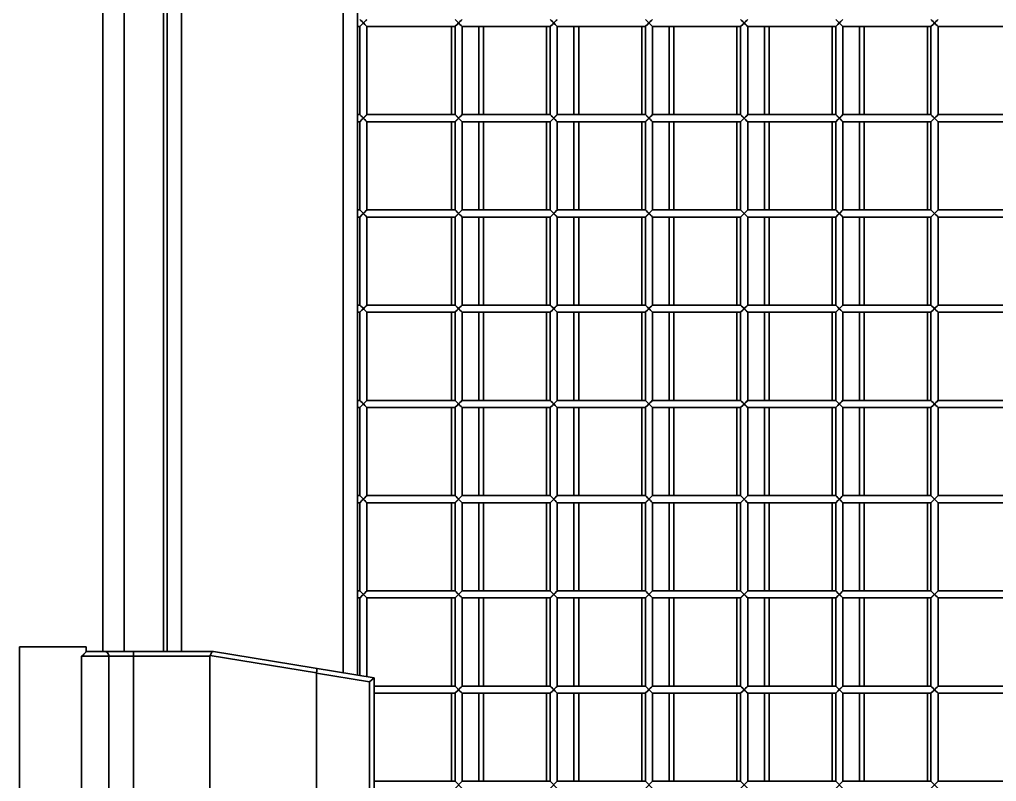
# Model space of a CAD drawing. Header units: millimetres. Extents: x 32496 to 166256, y 3504 to 23939.
# Drawn here: x 68328 to 68738.5, y 13892.6 to 14212.6 of the extents above; entities that cross this region are included whole.
import ezdxf

# ---------------------------------------------------------------- set-up
doc = ezdxf.new("R2010")
doc.units = ezdxf.units.MM
doc.layers.get('0').update_dxf_attribs({"lineweight": 35})

# ---------------------------------------------------------------- blocks, each defined once
blk = doc.blocks.new('8-1250')
at = {"linetype": 'Continuous'}
for p, q in [((-4582.13, -33033.17), (-4582.13, -32390.41)), ((-4683.13, -33024.29), (-4683.13, -32399.29)), ((-4674.13, -33024.29), (-4674.13, -32399.29)), ((-4657.63, -32399.29), (-4657.63, -33024.29)), ((-4656.13, -33024.29), (-4656.13, -32399.29)), ((-4650.13, -32399.29), (-4650.13, -33024.29)), ((-4576.13, -32408.79), (-4576.13, -33034.31)), ((-4575.13, -32761.79), (-4572.13, -32758.79)), ((-4572.13, -32761.79), (-4575.13, -32758.79)), ((-4574.22, -32760.88), (-4573.63, -32760.29)), ((-4535.13, -32761.79), (-4532.13, -32758.79)), ((-4532.13, -32761.79), (-4535.13, -32758.79)), ((-4534.22, -32760.88), (-4533.63, -32760.29)), ((-4495.13, -32761.79), (-4492.13, -32758.79)), ((-4492.13, -32761.79), (-4495.13, -32758.79)), ((-4494.22, -32760.88), (-4493.63, -32760.29)), ((-4455.13, -32761.79), (-4452.13, -32758.79)), ((-4452.13, -32761.79), (-4455.13, -32758.79)), ((-4454.22, -32760.88), (-4453.63, -32760.29)), ((-4415.13, -32761.79), (-4412.13, -32758.79)), ((-4412.13, -32761.79), (-4415.13, -32758.79)), ((-4414.22, -32760.88), (-4413.63, -32760.29)), ((-4375.13, -32761.79), (-4372.13, -32758.79)), ((-4372.13, -32761.79), (-4375.13, -32758.79)), ((-4374.22, -32760.88), (-4373.63, -32760.29)), ((-4335.13, -32761.79), (-4332.13, -32758.79)), ((-4332.13, -32761.79), (-4335.13, -32758.79)), ((-4334.22, -32760.88), (-4333.63, -32760.29)), ((-4576.13, -32761.79), (-4575.13, -32761.79)), ((-4575.13, -32761.79), (-4575.13, -32798.79)), ((-4575.01, -32761.67), (-4574.22, -32760.88)), ((-4572.13, -32761.79), (-4572.13, -32798.79)), ((-4572.13, -32761.79), (-4535.13, -32761.79)), ((-4536.63, -32761.79), (-4536.63, -32798.79)), ((-4535.13, -32761.79), (-4535.13, -32798.79)), ((-4535.01, -32761.67), (-4534.22, -32760.88)), ((-4532.13, -32761.79), (-4532.13, -32798.79)), ((-4532.13, -32761.79), (-4495.13, -32761.79)), ((-4525.13, -32798.79), (-4525.13, -32761.79)), ((-4523.13, -32798.79), (-4523.13, -32761.79)), ((-4496.63, -32761.79), (-4496.63, -32798.79)), ((-4495.13, -32761.79), (-4495.13, -32798.79)), ((-4495.01, -32761.67), (-4494.22, -32760.88)), ((-4492.13, -32761.79), (-4492.13, -32798.79)), ((-4492.13, -32761.79), (-4455.13, -32761.79)), ((-4485.13, -32798.79), (-4485.13, -32761.79)), ((-4483.13, -32798.79), (-4483.13, -32761.79)), ((-4456.63, -32761.79), (-4456.63, -32798.79)), ((-4455.13, -32761.79), (-4455.13, -32798.79)), ((-4455.01, -32761.67), (-4454.22, -32760.88)), ((-4452.13, -32761.79), (-4452.13, -32798.79)), ((-4452.13, -32761.79), (-4415.13, -32761.79)), ((-4445.13, -32798.79), (-4445.13, -32761.79)), ((-4443.13, -32798.79), (-4443.13, -32761.79)), ((-4416.63, -32761.79), (-4416.63, -32798.79)), ((-4415.13, -32761.79), (-4415.13, -32798.79)), ((-4415.01, -32761.67), (-4414.22, -32760.88)), ((-4412.13, -32761.79), (-4412.13, -32798.79)), ((-4412.13, -32761.79), (-4375.13, -32761.79)), ((-4405.13, -32798.79), (-4405.13, -32761.79)), ((-4403.13, -32798.79), (-4403.13, -32761.79)), ((-4376.63, -32761.79), (-4376.63, -32798.79)), ((-4375.13, -32761.79), (-4375.13, -32798.79)), ((-4375.01, -32761.67), (-4374.22, -32760.88)), ((-4372.13, -32761.79), (-4372.13, -32798.79)), ((-4372.13, -32761.79), (-4335.13, -32761.79)), ((-4365.13, -32798.79), (-4365.13, -32761.79)), ((-4363.13, -32798.79), (-4363.13, -32761.79)), ((-4336.63, -32761.79), (-4336.63, -32798.79)), ((-4335.13, -32761.79), (-4335.13, -32798.79)), ((-4335.01, -32761.67), (-4334.22, -32760.88)), ((-4332.13, -32761.79), (-4332.13, -32798.79)), ((-4332.13, -32761.79), (-4295.13, -32761.79)), ((-4576.13, -32798.79), (-4575.13, -32798.79)), ((-4575.13, -32801.79), (-4572.13, -32798.79)), ((-4572.13, -32801.79), (-4575.13, -32798.79)), ((-4575.01, -32801.67), (-4574.22, -32800.88)), ((-4574.22, -32800.88), (-4573.63, -32800.29)), ((-4572.13, -32798.79), (-4535.13, -32798.79)), ((-4535.13, -32801.79), (-4532.13, -32798.79)), ((-4532.13, -32801.79), (-4535.13, -32798.79)), ((-4535.01, -32801.67), (-4534.22, -32800.88)), ((-4534.22, -32800.88), (-4533.63, -32800.29)), ((-4532.13, -32798.79), (-4495.13, -32798.79)), ((-4495.13, -32801.79), (-4492.13, -32798.79)), ((-4492.13, -32801.79), (-4495.13, -32798.79)), ((-4495.01, -32801.67), (-4494.22, -32800.88)), ((-4494.22, -32800.88), (-4493.63, -32800.29)), ((-4492.13, -32798.79), (-4455.13, -32798.79)), ((-4455.13, -32801.79), (-4452.13, -32798.79)), ((-4452.13, -32801.79), (-4455.13, -32798.79)), ((-4455.01, -32801.67), (-4454.22, -32800.88)), ((-4454.22, -32800.88), (-4453.63, -32800.29)), ((-4452.13, -32798.79), (-4415.13, -32798.79)), ((-4415.13, -32801.79), (-4412.13, -32798.79)), ((-4412.13, -32801.79), (-4415.13, -32798.79)), ((-4415.01, -32801.67), (-4414.22, -32800.88)), ((-4414.22, -32800.88), (-4413.63, -32800.29)), ((-4412.13, -32798.79), (-4375.13, -32798.79)), ((-4375.13, -32801.79), (-4372.13, -32798.79)), ((-4372.13, -32801.79), (-4375.13, -32798.79)), ((-4375.01, -32801.67), (-4374.22, -32800.88)), ((-4374.22, -32800.88), (-4373.63, -32800.29)), ((-4372.13, -32798.79), (-4335.13, -32798.79)), ((-4335.13, -32801.79), (-4332.13, -32798.79)), ((-4332.13, -32801.79), (-4335.13, -32798.79)), ((-4335.01, -32801.67), (-4334.22, -32800.88)), ((-4334.22, -32800.88), (-4333.63, -32800.29)), ((-4332.13, -32798.79), (-4295.13, -32798.79)), ((-4576.13, -32801.79), (-4575.13, -32801.79)), ((-4575.13, -32801.79), (-4575.13, -32838.79)), ((-4572.13, -32801.79), (-4572.13, -32838.79)), ((-4572.13, -32801.79), (-4535.13, -32801.79)), ((-4536.63, -32801.79), (-4536.63, -32838.79)), ((-4535.13, -32801.79), (-4535.13, -32838.79)), ((-4532.13, -32801.79), (-4532.13, -32838.79)), ((-4532.13, -32801.79), (-4495.13, -32801.79)), ((-4525.13, -32838.79), (-4525.13, -32801.79)), ((-4523.13, -32838.79), (-4523.13, -32801.79)), ((-4496.63, -32801.79), (-4496.63, -32838.79)), ((-4495.13, -32801.79), (-4495.13, -32838.79)), ((-4492.13, -32801.79), (-4492.13, -32838.79)), ((-4492.13, -32801.79), (-4455.13, -32801.79)), ((-4485.13, -32838.79), (-4485.13, -32801.79)), ((-4483.13, -32838.79), (-4483.13, -32801.79)), ((-4456.63, -32801.79), (-4456.63, -32838.79)), ((-4455.13, -32801.79), (-4455.13, -32838.79)), ((-4452.13, -32801.79), (-4452.13, -32838.79)), ((-4452.13, -32801.79), (-4415.13, -32801.79)), ((-4445.13, -32838.79), (-4445.13, -32801.79)), ((-4443.13, -32838.79), (-4443.13, -32801.79)), ((-4416.63, -32801.79), (-4416.63, -32838.79)), ((-4415.13, -32801.79), (-4415.13, -32838.79)), ((-4412.13, -32801.79), (-4412.13, -32838.79)), ((-4412.13, -32801.79), (-4375.13, -32801.79)), ((-4405.13, -32838.79), (-4405.13, -32801.79)), ((-4403.13, -32838.79), (-4403.13, -32801.79)), ((-4376.63, -32801.79), (-4376.63, -32838.79)), ((-4375.13, -32801.79), (-4375.13, -32838.79)), ((-4372.13, -32801.79), (-4372.13, -32838.79)), ((-4372.13, -32801.79), (-4335.13, -32801.79)), ((-4365.13, -32838.79), (-4365.13, -32801.79)), ((-4363.13, -32838.79), (-4363.13, -32801.79)), ((-4336.63, -32801.79), (-4336.63, -32838.79)), ((-4335.13, -32801.79), (-4335.13, -32838.79)), ((-4332.13, -32801.79), (-4332.13, -32838.79)), ((-4332.13, -32801.79), (-4295.13, -32801.79)), ((-4576.13, -32838.79), (-4575.13, -32838.79)), ((-4576.13, -32841.79), (-4575.13, -32841.79)), ((-4575.13, -32841.79), (-4572.13, -32838.79)), ((-4572.13, -32841.79), (-4575.13, -32838.79)), ((-4575.13, -32841.79), (-4575.13, -32878.79)), ((-4575.01, -32841.67), (-4574.22, -32840.88)), ((-4574.22, -32840.88), (-4573.63, -32840.29)), ((-4572.13, -32838.79), (-4535.13, -32838.79)), ((-4572.13, -32841.79), (-4572.13, -32878.79)), ((-4572.13, -32841.79), (-4535.13, -32841.79)), ((-4536.63, -32841.79), (-4536.63, -32878.79)), ((-4535.13, -32841.79), (-4532.13, -32838.79)), ((-4532.13, -32841.79), (-4535.13, -32838.79)), ((-4535.13, -32841.79), (-4535.13, -32878.79)), ((-4535.01, -32841.67), (-4534.22, -32840.88)), ((-4534.22, -32840.88), (-4533.63, -32840.29)), ((-4532.13, -32838.79), (-4495.13, -32838.79)), ((-4532.13, -32841.79), (-4532.13, -32878.79)), ((-4532.13, -32841.79), (-4495.13, -32841.79)), ((-4525.13, -32878.79), (-4525.13, -32841.79)), ((-4523.13, -32878.79), (-4523.13, -32841.79)), ((-4496.63, -32841.79), (-4496.63, -32878.79)), ((-4495.13, -32841.79), (-4492.13, -32838.79)), ((-4492.13, -32841.79), (-4495.13, -32838.79)), ((-4495.13, -32841.79), (-4495.13, -32878.79)), ((-4495.01, -32841.67), (-4494.22, -32840.88)), ((-4494.22, -32840.88), (-4493.63, -32840.29)), ((-4492.13, -32838.79), (-4455.13, -32838.79)), ((-4492.13, -32841.79), (-4492.13, -32878.79)), ((-4492.13, -32841.79), (-4455.13, -32841.79)), ((-4485.13, -32878.79), (-4485.13, -32841.79)), ((-4483.13, -32878.79), (-4483.13, -32841.79)), ((-4456.63, -32841.79), (-4456.63, -32878.79)), ((-4455.13, -32841.79), (-4452.13, -32838.79)), ((-4452.13, -32841.79), (-4455.13, -32838.79)), ((-4455.13, -32841.79), (-4455.13, -32878.79)), ((-4455.01, -32841.67), (-4454.22, -32840.88)), ((-4454.22, -32840.88), (-4453.63, -32840.29)), ((-4452.13, -32838.79), (-4415.13, -32838.79)), ((-4452.13, -32841.79), (-4452.13, -32878.79)), ((-4452.13, -32841.79), (-4415.13, -32841.79)), ((-4445.13, -32878.79), (-4445.13, -32841.79)), ((-4443.13, -32878.79), (-4443.13, -32841.79)), ((-4416.63, -32841.79), (-4416.63, -32878.79)), ((-4415.13, -32841.79), (-4412.13, -32838.79)), ((-4412.13, -32841.79), (-4415.13, -32838.79)), ((-4415.13, -32841.79), (-4415.13, -32878.79)), ((-4415.01, -32841.67), (-4414.22, -32840.88)), ((-4414.22, -32840.88), (-4413.63, -32840.29)), ((-4412.13, -32838.79), (-4375.13, -32838.79)), ((-4412.13, -32841.79), (-4412.13, -32878.79)), ((-4412.13, -32841.79), (-4375.13, -32841.79)), ((-4405.13, -32878.79), (-4405.13, -32841.79)), ((-4403.13, -32878.79), (-4403.13, -32841.79)), ((-4376.63, -32841.79), (-4376.63, -32878.79)), ((-4375.13, -32841.79), (-4372.13, -32838.79)), ((-4372.13, -32841.79), (-4375.13, -32838.79)), ((-4375.13, -32841.79), (-4375.13, -32878.79)), ((-4375.01, -32841.67), (-4374.22, -32840.88)), ((-4374.22, -32840.88), (-4373.63, -32840.29)), ((-4372.13, -32838.79), (-4335.13, -32838.79)), ((-4372.13, -32841.79), (-4372.13, -32878.79)), ((-4372.13, -32841.79), (-4335.13, -32841.79)), ((-4365.13, -32878.79), (-4365.13, -32841.79)), ((-4363.13, -32878.79), (-4363.13, -32841.79)), ((-4336.63, -32841.79), (-4336.63, -32878.79)), ((-4335.13, -32841.79), (-4332.13, -32838.79)), ((-4332.13, -32841.79), (-4335.13, -32838.79)), ((-4335.13, -32841.79), (-4335.13, -32878.79)), ((-4335.01, -32841.67), (-4334.22, -32840.88)), ((-4334.22, -32840.88), (-4333.63, -32840.29)), ((-4332.13, -32838.79), (-4295.13, -32838.79)), ((-4332.13, -32841.79), (-4332.13, -32878.79)), ((-4332.13, -32841.79), (-4295.13, -32841.79)), ((-4576.13, -32878.79), (-4575.13, -32878.79)), ((-4575.13, -32881.79), (-4572.13, -32878.79)), ((-4572.13, -32881.79), (-4575.13, -32878.79)), ((-4572.13, -32878.79), (-4535.13, -32878.79)), ((-4535.13, -32881.79), (-4532.13, -32878.79)), ((-4532.13, -32881.79), (-4535.13, -32878.79)), ((-4532.13, -32878.79), (-4495.13, -32878.79)), ((-4495.13, -32881.79), (-4492.13, -32878.79)), ((-4492.13, -32881.79), (-4495.13, -32878.79)), ((-4492.13, -32878.79), (-4455.13, -32878.79)), ((-4455.13, -32881.79), (-4452.13, -32878.79)), ((-4452.13, -32881.79), (-4455.13, -32878.79)), ((-4452.13, -32878.79), (-4415.13, -32878.79)), ((-4415.13, -32881.79), (-4412.13, -32878.79)), ((-4412.13, -32881.79), (-4415.13, -32878.79)), ((-4412.13, -32878.79), (-4375.13, -32878.79)), ((-4375.13, -32881.79), (-4372.13, -32878.79)), ((-4372.13, -32881.79), (-4375.13, -32878.79)), ((-4372.13, -32878.79), (-4335.13, -32878.79)), ((-4335.13, -32881.79), (-4332.13, -32878.79)), ((-4332.13, -32881.79), (-4335.13, -32878.79)), ((-4332.13, -32878.79), (-4295.13, -32878.79)), ((-4576.13, -32881.79), (-4575.13, -32881.79)), ((-4575.13, -32881.79), (-4575.13, -32918.79)), ((-4575.01, -32881.67), (-4574.22, -32880.88)), ((-4574.22, -32880.88), (-4573.63, -32880.29)), ((-4572.13, -32881.79), (-4572.13, -32918.79)), ((-4572.13, -32881.79), (-4535.13, -32881.79)), ((-4536.63, -32881.79), (-4536.63, -32918.79)), ((-4535.13, -32881.79), (-4535.13, -32918.79)), ((-4535.01, -32881.67), (-4534.22, -32880.88)), ((-4534.22, -32880.88), (-4533.63, -32880.29)), ((-4532.13, -32881.79), (-4532.13, -32918.79)), ((-4532.13, -32881.79), (-4495.13, -32881.79)), ((-4525.13, -32918.79), (-4525.13, -32881.79)), ((-4523.13, -32918.79), (-4523.13, -32881.79)), ((-4496.63, -32881.79), (-4496.63, -32918.79)), ((-4495.13, -32881.79), (-4495.13, -32918.79)), ((-4495.01, -32881.67), (-4494.22, -32880.88)), ((-4494.22, -32880.88), (-4493.63, -32880.29)), ((-4492.13, -32881.79), (-4492.13, -32918.79)), ((-4492.13, -32881.79), (-4455.13, -32881.79)), ((-4485.13, -32918.79), (-4485.13, -32881.79)), ((-4483.13, -32918.79), (-4483.13, -32881.79)), ((-4456.63, -32881.79), (-4456.63, -32918.79)), ((-4455.13, -32881.79), (-4455.13, -32918.79)), ((-4455.01, -32881.67), (-4454.22, -32880.88)), ((-4454.22, -32880.88), (-4453.63, -32880.29)), ((-4452.13, -32881.79), (-4452.13, -32918.79)), ((-4452.13, -32881.79), (-4415.13, -32881.79)), ((-4445.13, -32918.79), (-4445.13, -32881.79)), ((-4443.13, -32918.79), (-4443.13, -32881.79)), ((-4416.63, -32881.79), (-4416.63, -32918.79)), ((-4415.13, -32881.79), (-4415.13, -32918.79)), ((-4415.01, -32881.67), (-4414.22, -32880.88)), ((-4414.22, -32880.88), (-4413.63, -32880.29)), ((-4412.13, -32881.79), (-4412.13, -32918.79)), ((-4412.13, -32881.79), (-4375.13, -32881.79)), ((-4405.13, -32918.79), (-4405.13, -32881.79)), ((-4403.13, -32918.79), (-4403.13, -32881.79)), ((-4376.63, -32881.79), (-4376.63, -32918.79)), ((-4375.13, -32881.79), (-4375.13, -32918.79)), ((-4375.01, -32881.67), (-4374.22, -32880.88)), ((-4374.22, -32880.88), (-4373.63, -32880.29)), ((-4372.13, -32881.79), (-4372.13, -32918.79)), ((-4372.13, -32881.79), (-4335.13, -32881.79)), ((-4365.13, -32918.79), (-4365.13, -32881.79)), ((-4363.13, -32918.79), (-4363.13, -32881.79)), ((-4336.63, -32881.79), (-4336.63, -32918.79)), ((-4335.13, -32881.79), (-4335.13, -32918.79)), ((-4335.01, -32881.67), (-4334.22, -32880.88)), ((-4334.22, -32880.88), (-4333.63, -32880.29)), ((-4332.13, -32881.79), (-4332.13, -32918.79)), ((-4332.13, -32881.79), (-4295.13, -32881.79)), ((-4576.13, -32918.79), (-4575.13, -32918.79)), ((-4575.13, -32921.79), (-4572.13, -32918.79)), ((-4572.13, -32921.79), (-4575.13, -32918.79)), ((-4574.22, -32920.88), (-4573.63, -32920.29)), ((-4572.13, -32918.79), (-4535.13, -32918.79)), ((-4535.13, -32921.79), (-4532.13, -32918.79)), ((-4532.13, -32921.79), (-4535.13, -32918.79)), ((-4534.22, -32920.88), (-4533.63, -32920.29)), ((-4532.13, -32918.79), (-4495.13, -32918.79)), ((-4495.13, -32921.79), (-4492.13, -32918.79)), ((-4492.13, -32921.79), (-4495.13, -32918.79)), ((-4494.22, -32920.88), (-4493.63, -32920.29)), ((-4492.13, -32918.79), (-4455.13, -32918.79)), ((-4455.13, -32921.79), (-4452.13, -32918.79)), ((-4452.13, -32921.79), (-4455.13, -32918.79)), ((-4454.22, -32920.88), (-4453.63, -32920.29)), ((-4452.13, -32918.79), (-4415.13, -32918.79)), ((-4415.13, -32921.79), (-4412.13, -32918.79)), ((-4412.13, -32921.79), (-4415.13, -32918.79)), ((-4414.22, -32920.88), (-4413.63, -32920.29)), ((-4412.13, -32918.79), (-4375.13, -32918.79)), ((-4375.13, -32921.79), (-4372.13, -32918.79)), ((-4372.13, -32921.79), (-4375.13, -32918.79)), ((-4374.22, -32920.88), (-4373.63, -32920.29)), ((-4372.13, -32918.79), (-4335.13, -32918.79)), ((-4335.13, -32921.79), (-4332.13, -32918.79)), ((-4332.13, -32921.79), (-4335.13, -32918.79)), ((-4334.22, -32920.88), (-4333.63, -32920.29)), ((-4332.13, -32918.79), (-4295.13, -32918.79)), ((-4576.13, -32921.79), (-4575.13, -32921.79)), ((-4575.13, -32921.79), (-4575.13, -32958.79)), ((-4575.01, -32921.67), (-4574.22, -32920.88)), ((-4572.13, -32921.79), (-4572.13, -32958.79)), ((-4572.13, -32921.79), (-4535.13, -32921.79)), ((-4536.63, -32921.79), (-4536.63, -32958.79)), ((-4535.13, -32921.79), (-4535.13, -32958.79)), ((-4535.01, -32921.67), (-4534.22, -32920.88)), ((-4532.13, -32921.79), (-4532.13, -32958.79)), ((-4532.13, -32921.79), (-4495.13, -32921.79)), ((-4525.13, -32958.79), (-4525.13, -32921.79)), ((-4523.13, -32958.79), (-4523.13, -32921.79)), ((-4496.63, -32921.79), (-4496.63, -32958.79)), ((-4495.13, -32921.79), (-4495.13, -32958.79)), ((-4495.01, -32921.67), (-4494.22, -32920.88)), ((-4492.13, -32921.79), (-4492.13, -32958.79)), ((-4492.13, -32921.79), (-4455.13, -32921.79)), ((-4485.13, -32958.79), (-4485.13, -32921.79)), ((-4483.13, -32958.79), (-4483.13, -32921.79)), ((-4456.63, -32921.79), (-4456.63, -32958.79)), ((-4455.13, -32921.79), (-4455.13, -32958.79)), ((-4455.01, -32921.67), (-4454.22, -32920.88)), ((-4452.13, -32921.79), (-4452.13, -32958.79)), ((-4452.13, -32921.79), (-4415.13, -32921.79)), ((-4445.13, -32958.79), (-4445.13, -32921.79)), ((-4443.13, -32958.79), (-4443.13, -32921.79)), ((-4416.63, -32921.79), (-4416.63, -32958.79)), ((-4415.13, -32921.79), (-4415.13, -32958.79)), ((-4415.01, -32921.67), (-4414.22, -32920.88)), ((-4412.13, -32921.79), (-4412.13, -32958.79)), ((-4412.13, -32921.79), (-4375.13, -32921.79)), ((-4405.13, -32958.79), (-4405.13, -32921.79)), ((-4403.13, -32958.79), (-4403.13, -32921.79)), ((-4376.63, -32921.79), (-4376.63, -32958.79)), ((-4375.13, -32921.79), (-4375.13, -32958.79)), ((-4375.01, -32921.67), (-4374.22, -32920.88)), ((-4372.13, -32921.79), (-4372.13, -32958.79)), ((-4372.13, -32921.79), (-4335.13, -32921.79)), ((-4365.13, -32958.79), (-4365.13, -32921.79)), ((-4363.13, -32958.79), (-4363.13, -32921.79)), ((-4336.63, -32921.79), (-4336.63, -32958.79)), ((-4335.13, -32921.79), (-4335.13, -32958.79)), ((-4335.01, -32921.67), (-4334.22, -32920.88)), ((-4332.13, -32921.79), (-4332.13, -32958.79)), ((-4332.13, -32921.79), (-4295.13, -32921.79)), ((-4576.13, -32958.79), (-4575.13, -32958.79)), ((-4576.13, -32961.79), (-4575.13, -32961.79)), ((-4575.13, -32961.79), (-4572.13, -32958.79)), ((-4572.13, -32961.79), (-4575.13, -32958.79)), ((-4575.13, -32961.79), (-4575.13, -32998.79)), ((-4575.01, -32961.67), (-4574.22, -32960.88)), ((-4574.22, -32960.88), (-4573.63, -32960.29)), ((-4572.13, -32958.79), (-4535.13, -32958.79)), ((-4572.13, -32961.79), (-4572.13, -32998.79)), ((-4572.13, -32961.79), (-4535.13, -32961.79)), ((-4536.63, -32961.79), (-4536.63, -32998.79)), ((-4535.13, -32961.79), (-4532.13, -32958.79)), ((-4532.13, -32961.79), (-4535.13, -32958.79)), ((-4535.13, -32961.79), (-4535.13, -32998.79)), ((-4535.01, -32961.67), (-4534.22, -32960.88)), ((-4534.22, -32960.88), (-4533.63, -32960.29)), ((-4532.13, -32958.79), (-4495.13, -32958.79)), ((-4532.13, -32961.79), (-4532.13, -32998.79)), ((-4532.13, -32961.79), (-4495.13, -32961.79)), ((-4525.13, -32998.79), (-4525.13, -32961.79)), ((-4523.13, -32998.79), (-4523.13, -32961.79)), ((-4496.63, -32961.79), (-4496.63, -32998.79)), ((-4495.13, -32961.79), (-4492.13, -32958.79)), ((-4492.13, -32961.79), (-4495.13, -32958.79)), ((-4495.13, -32961.79), (-4495.13, -32998.79)), ((-4495.01, -32961.67), (-4494.22, -32960.88)), ((-4494.22, -32960.88), (-4493.63, -32960.29)), ((-4492.13, -32958.79), (-4455.13, -32958.79)), ((-4492.13, -32961.79), (-4492.13, -32998.79)), ((-4492.13, -32961.79), (-4455.13, -32961.79)), ((-4485.13, -32998.79), (-4485.13, -32961.79)), ((-4483.13, -32998.79), (-4483.13, -32961.79)), ((-4456.63, -32961.79), (-4456.63, -32998.79)), ((-4455.13, -32961.79), (-4452.13, -32958.79)), ((-4452.13, -32961.79), (-4455.13, -32958.79)), ((-4455.13, -32961.79), (-4455.13, -32998.79)), ((-4455.01, -32961.67), (-4454.22, -32960.88)), ((-4454.22, -32960.88), (-4453.63, -32960.29)), ((-4452.13, -32958.79), (-4415.13, -32958.79)), ((-4452.13, -32961.79), (-4452.13, -32998.79)), ((-4452.13, -32961.79), (-4415.13, -32961.79)), ((-4445.13, -32998.79), (-4445.13, -32961.79)), ((-4443.13, -32998.79), (-4443.13, -32961.79)), ((-4416.63, -32961.79), (-4416.63, -32998.79)), ((-4415.13, -32961.79), (-4412.13, -32958.79)), ((-4412.13, -32961.79), (-4415.13, -32958.79)), ((-4415.13, -32961.79), (-4415.13, -32998.79)), ((-4415.01, -32961.67), (-4414.22, -32960.88)), ((-4414.22, -32960.88), (-4413.63, -32960.29)), ((-4412.13, -32958.79), (-4375.13, -32958.79)), ((-4412.13, -32961.79), (-4412.13, -32998.79)), ((-4412.13, -32961.79), (-4375.13, -32961.79)), ((-4405.13, -32998.79), (-4405.13, -32961.79)), ((-4403.13, -32998.79), (-4403.13, -32961.79)), ((-4376.63, -32961.79), (-4376.63, -32998.79)), ((-4375.13, -32961.79), (-4372.13, -32958.79)), ((-4372.13, -32961.79), (-4375.13, -32958.79)), ((-4375.13, -32961.79), (-4375.13, -32998.79)), ((-4375.01, -32961.67), (-4374.22, -32960.88)), ((-4374.22, -32960.88), (-4373.63, -32960.29)), ((-4372.13, -32958.79), (-4335.13, -32958.79)), ((-4372.13, -32961.79), (-4372.13, -32998.79)), ((-4372.13, -32961.79), (-4335.13, -32961.79)), ((-4365.13, -32998.79), (-4365.13, -32961.79)), ((-4363.13, -32998.79), (-4363.13, -32961.79)), ((-4336.63, -32961.79), (-4336.63, -32998.79)), ((-4335.13, -32961.79), (-4332.13, -32958.79)), ((-4332.13, -32961.79), (-4335.13, -32958.79)), ((-4335.13, -32961.79), (-4335.13, -32998.79)), ((-4335.01, -32961.67), (-4334.22, -32960.88)), ((-4334.22, -32960.88), (-4333.63, -32960.29)), ((-4332.13, -32958.79), (-4295.13, -32958.79)), ((-4332.13, -32961.79), (-4332.13, -32998.79)), ((-4332.13, -32961.79), (-4295.13, -32961.79)), ((-4576.13, -32998.79), (-4575.13, -32998.79)), ((-4575.13, -33001.79), (-4572.13, -32998.79)), ((-4572.13, -33001.79), (-4575.13, -32998.79)), ((-4572.13, -32998.79), (-4535.13, -32998.79)), ((-4535.13, -33001.79), (-4532.13, -32998.79)), ((-4532.13, -33001.79), (-4535.13, -32998.79)), ((-4532.13, -32998.79), (-4495.13, -32998.79)), ((-4495.13, -33001.79), (-4492.13, -32998.79)), ((-4492.13, -33001.79), (-4495.13, -32998.79)), ((-4492.13, -32998.79), (-4455.13, -32998.79)), ((-4455.13, -33001.79), (-4452.13, -32998.79)), ((-4452.13, -33001.79), (-4455.13, -32998.79)), ((-4452.13, -32998.79), (-4415.13, -32998.79)), ((-4415.13, -33001.79), (-4412.13, -32998.79)), ((-4412.13, -33001.79), (-4415.13, -32998.79)), ((-4412.13, -32998.79), (-4375.13, -32998.79)), ((-4375.13, -33001.79), (-4372.13, -32998.79)), ((-4372.13, -33001.79), (-4375.13, -32998.79)), ((-4372.13, -32998.79), (-4335.13, -32998.79)), ((-4335.13, -33001.79), (-4332.13, -32998.79)), ((-4332.13, -33001.79), (-4335.13, -32998.79)), ((-4332.13, -32998.79), (-4295.13, -32998.79)), ((-4576.13, -33001.79), (-4575.13, -33001.79)), ((-4575.13, -33001.79), (-4575.13, -33034.31)), ((-4575.01, -33001.67), (-4574.22, -33000.88)), ((-4574.22, -33000.88), (-4573.63, -33000.29)), ((-4572.13, -33001.79), (-4572.13, -33034.8)), ((-4572.13, -33001.79), (-4535.13, -33001.79)), ((-4536.63, -33001.79), (-4536.63, -33038.79)), ((-4535.13, -33001.79), (-4535.13, -33038.79)), ((-4535.01, -33001.67), (-4534.22, -33000.88)), ((-4534.22, -33000.88), (-4533.63, -33000.29)), ((-4532.13, -33001.79), (-4532.13, -33038.79)), ((-4532.13, -33001.79), (-4495.13, -33001.79)), ((-4525.13, -33038.79), (-4525.13, -33001.79)), ((-4523.13, -33038.79), (-4523.13, -33001.79)), ((-4496.63, -33001.79), (-4496.63, -33038.79)), ((-4495.13, -33001.79), (-4495.13, -33038.79)), ((-4495.01, -33001.67), (-4494.22, -33000.88)), ((-4494.22, -33000.88), (-4493.63, -33000.29)), ((-4492.13, -33001.79), (-4492.13, -33038.79)), ((-4492.13, -33001.79), (-4455.13, -33001.79)), ((-4485.13, -33038.79), (-4485.13, -33001.79)), ((-4483.13, -33038.79), (-4483.13, -33001.79)), ((-4456.63, -33001.79), (-4456.63, -33038.79)), ((-4455.13, -33001.79), (-4455.13, -33038.79)), ((-4455.01, -33001.67), (-4454.22, -33000.88)), ((-4454.22, -33000.88), (-4453.63, -33000.29)), ((-4452.13, -33001.79), (-4452.13, -33038.79)), ((-4452.13, -33001.79), (-4415.13, -33001.79)), ((-4445.13, -33038.79), (-4445.13, -33001.79)), ((-4443.13, -33038.79), (-4443.13, -33001.79)), ((-4416.63, -33001.79), (-4416.63, -33038.79)), ((-4415.13, -33001.79), (-4415.13, -33038.79)), ((-4415.01, -33001.67), (-4414.22, -33000.88)), ((-4414.22, -33000.88), (-4413.63, -33000.29)), ((-4412.13, -33001.79), (-4412.13, -33038.79)), ((-4412.13, -33001.79), (-4375.13, -33001.79)), ((-4405.13, -33038.79), (-4405.13, -33001.79)), ((-4403.13, -33038.79), (-4403.13, -33001.79)), ((-4376.63, -33001.79), (-4376.63, -33038.79)), ((-4375.13, -33001.79), (-4375.13, -33038.79)), ((-4375.01, -33001.67), (-4374.22, -33000.88)), ((-4374.22, -33000.88), (-4373.63, -33000.29)), ((-4372.13, -33001.79), (-4372.13, -33038.79)), ((-4372.13, -33001.79), (-4335.13, -33001.79)), ((-4365.13, -33038.79), (-4365.13, -33001.79)), ((-4363.13, -33038.79), (-4363.13, -33001.79)), ((-4336.63, -33001.79), (-4336.63, -33038.79)), ((-4335.13, -33001.79), (-4335.13, -33038.79)), ((-4335.01, -33001.67), (-4334.22, -33000.88)), ((-4334.22, -33000.88), (-4333.63, -33000.29)), ((-4332.13, -33001.79), (-4332.13, -33038.79)), ((-4332.13, -33001.79), (-4295.13, -33001.79)), ((-4718.13, -33101.29), (-4718.13, -33022.29)), ((-4690.13, -33022.29), (-4718.13, -33022.29)), ((-4690.13, -33024.29), (-4690.13, -33022.29)), ((-4692.1, -33026.29), (-4692.1, -33097.29)), ((-4638.13, -33026.29), (-4692.1, -33026.29)), ((-4690.13, -33024.29), (-4636.63, -33024.29)), ((-4680.62, -33097.29), (-4680.62, -33026.29)), ((-4670.3, -33024.29), (-4670.3, -33099.29)), ((-4638.13, -33026.29), (-4638.13, -33097.29)), ((-4638.05, -33026.01), (-4593.32, -33033.29)), ((-4636.63, -33024.29), (-4569.13, -33035.29)), ((-4593.33, -33033.37), (-4593.33, -33090.21)), ((-4593.33, -33033.37), (-4571.13, -33036.99)), ((-4569.13, -33035.29), (-4571.13, -33036.99)), ((-4569.13, -33035.29), (-4569.13, -33088.29)), ((-4571.13, -33086.59), (-4571.13, -33036.99)), ((-4569.13, -33038.79), (-4535.13, -33038.79)), ((-4535.13, -33041.79), (-4532.13, -33038.79)), ((-4532.13, -33041.79), (-4535.13, -33038.79)), ((-4532.13, -33038.79), (-4495.13, -33038.79)), ((-4495.13, -33041.79), (-4492.13, -33038.79)), ((-4492.13, -33041.79), (-4495.13, -33038.79)), ((-4492.13, -33038.79), (-4455.13, -33038.79)), ((-4455.13, -33041.79), (-4452.13, -33038.79)), ((-4452.13, -33041.79), (-4455.13, -33038.79)), ((-4452.13, -33038.79), (-4415.13, -33038.79)), ((-4415.13, -33041.79), (-4412.13, -33038.79)), ((-4412.13, -33041.79), (-4415.13, -33038.79)), ((-4412.13, -33038.79), (-4375.13, -33038.79)), ((-4375.13, -33041.79), (-4372.13, -33038.79)), ((-4372.13, -33041.79), (-4375.13, -33038.79)), ((-4372.13, -33038.79), (-4335.13, -33038.79)), ((-4335.13, -33041.79), (-4332.13, -33038.79)), ((-4332.13, -33041.79), (-4335.13, -33038.79)), ((-4332.13, -33038.79), (-4295.13, -33038.79)), ((-4569.13, -33041.79), (-4535.13, -33041.79)), ((-4536.63, -33041.79), (-4536.63, -33078.79)), ((-4535.13, -33041.79), (-4535.13, -33078.79)), ((-4535.01, -33041.67), (-4534.22, -33040.88)), ((-4534.22, -33040.88), (-4533.63, -33040.29)), ((-4532.13, -33041.79), (-4532.13, -33078.79)), ((-4532.13, -33041.79), (-4495.13, -33041.79)), ((-4525.13, -33078.79), (-4525.13, -33041.79)), ((-4523.13, -33078.79), (-4523.13, -33041.79)), ((-4496.63, -33041.79), (-4496.63, -33078.79)), ((-4495.13, -33041.79), (-4495.13, -33078.79)), ((-4495.01, -33041.67), (-4494.22, -33040.88)), ((-4494.22, -33040.88), (-4493.63, -33040.29)), ((-4492.13, -33041.79), (-4492.13, -33078.79)), ((-4492.13, -33041.79), (-4455.13, -33041.79)), ((-4485.13, -33078.79), (-4485.13, -33041.79)), ((-4483.13, -33078.79), (-4483.13, -33041.79)), ((-4456.63, -33041.79), (-4456.63, -33078.79)), ((-4455.13, -33041.79), (-4455.13, -33078.79)), ((-4455.01, -33041.67), (-4454.22, -33040.88)), ((-4454.22, -33040.88), (-4453.63, -33040.29)), ((-4452.13, -33041.79), (-4452.13, -33078.79)), ((-4452.13, -33041.79), (-4415.13, -33041.79)), ((-4445.13, -33078.79), (-4445.13, -33041.79)), ((-4443.13, -33078.79), (-4443.13, -33041.79)), ((-4416.63, -33041.79), (-4416.63, -33078.79)), ((-4415.13, -33041.79), (-4415.13, -33078.79)), ((-4415.01, -33041.67), (-4414.22, -33040.88)), ((-4414.22, -33040.88), (-4413.63, -33040.29)), ((-4412.13, -33041.79), (-4412.13, -33078.79)), ((-4412.13, -33041.79), (-4375.13, -33041.79)), ((-4405.13, -33078.79), (-4405.13, -33041.79)), ((-4403.13, -33078.79), (-4403.13, -33041.79)), ((-4376.63, -33041.79), (-4376.63, -33078.79)), ((-4375.13, -33041.79), (-4375.13, -33078.79)), ((-4375.01, -33041.67), (-4374.22, -33040.88)), ((-4374.22, -33040.88), (-4373.63, -33040.29)), ((-4372.13, -33041.79), (-4372.13, -33078.79)), ((-4372.13, -33041.79), (-4335.13, -33041.79)), ((-4365.13, -33078.79), (-4365.13, -33041.79)), ((-4363.13, -33078.79), (-4363.13, -33041.79)), ((-4336.63, -33041.79), (-4336.63, -33078.79)), ((-4335.13, -33041.79), (-4335.13, -33078.79)), ((-4335.01, -33041.67), (-4334.22, -33040.88)), ((-4334.22, -33040.88), (-4333.63, -33040.29)), ((-4332.13, -33041.79), (-4332.13, -33078.79)), ((-4332.13, -33041.79), (-4295.13, -33041.79)), ((-4569.13, -33078.79), (-4535.13, -33078.79)), ((-4535.13, -33081.79), (-4532.13, -33078.79)), ((-4532.13, -33081.79), (-4535.13, -33078.79)), ((-4532.13, -33078.79), (-4495.13, -33078.79)), ((-4495.13, -33081.79), (-4492.13, -33078.79)), ((-4492.13, -33081.79), (-4495.13, -33078.79)), ((-4492.13, -33078.79), (-4455.13, -33078.79)), ((-4455.13, -33081.79), (-4452.13, -33078.79)), ((-4452.13, -33081.79), (-4455.13, -33078.79)), ((-4452.13, -33078.79), (-4415.13, -33078.79)), ((-4415.13, -33081.79), (-4412.13, -33078.79)), ((-4412.13, -33081.79), (-4415.13, -33078.79)), ((-4412.13, -33078.79), (-4375.13, -33078.79)), ((-4375.13, -33081.79), (-4372.13, -33078.79)), ((-4372.13, -33081.79), (-4375.13, -33078.79)), ((-4372.13, -33078.79), (-4335.13, -33078.79)), ((-4335.13, -33081.79), (-4332.13, -33078.79)), ((-4332.13, -33081.79), (-4335.13, -33078.79)), ((-4332.13, -33078.79), (-4295.13, -33078.79))]:
    blk.add_line(p, q, dxfattribs=at)
for points in [[(-4573.63, -32760.29), (-4574.21, -32759.7), (-4574.69, -32759.23)], [(-4572.24, -32758.9), (-4572.56, -32759.22), (-4573.05, -32759.71), (-4573.63, -32760.29)], [(-4573.63, -32760.29), (-4573.04, -32760.88), (-4572.57, -32761.35), (-4572.13, -32761.79)], [(-4533.63, -32760.29), (-4534.21, -32759.7), (-4534.69, -32759.23)], [(-4532.24, -32758.9), (-4532.56, -32759.22), (-4533.05, -32759.71), (-4533.63, -32760.29)], [(-4533.63, -32760.29), (-4533.04, -32760.88), (-4532.57, -32761.35), (-4532.13, -32761.79)], [(-4493.63, -32760.29), (-4494.21, -32759.7), (-4494.69, -32759.23)], [(-4492.24, -32758.9), (-4492.56, -32759.22), (-4493.05, -32759.71), (-4493.63, -32760.29)], [(-4493.63, -32760.29), (-4493.04, -32760.88), (-4492.57, -32761.35), (-4492.13, -32761.79)], [(-4453.63, -32760.29), (-4454.21, -32759.7), (-4454.69, -32759.23)], [(-4452.24, -32758.9), (-4452.56, -32759.22), (-4453.05, -32759.71), (-4453.63, -32760.29)], [(-4453.63, -32760.29), (-4453.04, -32760.88), (-4452.57, -32761.35), (-4452.13, -32761.79)], [(-4413.63, -32760.29), (-4414.21, -32759.7), (-4414.69, -32759.23)], [(-4412.24, -32758.9), (-4412.56, -32759.22), (-4413.05, -32759.71), (-4413.63, -32760.29)], [(-4413.63, -32760.29), (-4413.04, -32760.88), (-4412.57, -32761.35), (-4412.13, -32761.79)], [(-4373.63, -32760.29), (-4374.21, -32759.7), (-4374.69, -32759.23)], [(-4372.24, -32758.9), (-4372.56, -32759.22), (-4373.05, -32759.71), (-4373.63, -32760.29)], [(-4373.63, -32760.29), (-4373.04, -32760.88), (-4372.57, -32761.35), (-4372.13, -32761.79)], [(-4333.63, -32760.29), (-4334.21, -32759.7), (-4334.69, -32759.23)], [(-4332.24, -32758.9), (-4332.56, -32759.22), (-4333.05, -32759.71), (-4333.63, -32760.29)], [(-4333.63, -32760.29), (-4333.04, -32760.88), (-4332.57, -32761.35), (-4332.13, -32761.79)], [(-4573.63, -32800.29), (-4574.21, -32799.7), (-4574.69, -32799.23)], [(-4572.24, -32798.9), (-4572.56, -32799.22), (-4573.05, -32799.71), (-4573.63, -32800.29)], [(-4573.63, -32800.29), (-4573.04, -32800.88), (-4572.57, -32801.35), (-4572.13, -32801.79)], [(-4533.63, -32800.29), (-4534.21, -32799.7), (-4534.69, -32799.23)], [(-4532.24, -32798.9), (-4532.56, -32799.22), (-4533.05, -32799.71), (-4533.63, -32800.29)], [(-4533.63, -32800.29), (-4533.04, -32800.88), (-4532.57, -32801.35), (-4532.13, -32801.79)], [(-4493.63, -32800.29), (-4494.21, -32799.7), (-4494.69, -32799.23)], [(-4492.24, -32798.9), (-4492.56, -32799.22), (-4493.05, -32799.71), (-4493.63, -32800.29)], [(-4493.63, -32800.29), (-4493.04, -32800.88), (-4492.57, -32801.35), (-4492.13, -32801.79)], [(-4453.63, -32800.29), (-4454.21, -32799.7), (-4454.69, -32799.23)], [(-4452.24, -32798.9), (-4452.56, -32799.22), (-4453.05, -32799.71), (-4453.63, -32800.29)], [(-4453.63, -32800.29), (-4453.04, -32800.88), (-4452.57, -32801.35), (-4452.13, -32801.79)], [(-4413.63, -32800.29), (-4414.21, -32799.7), (-4414.69, -32799.23)], [(-4412.24, -32798.9), (-4412.56, -32799.22), (-4413.05, -32799.71), (-4413.63, -32800.29)], [(-4413.63, -32800.29), (-4413.04, -32800.88), (-4412.57, -32801.35), (-4412.13, -32801.79)], [(-4373.63, -32800.29), (-4374.21, -32799.7), (-4374.69, -32799.23)], [(-4372.24, -32798.9), (-4372.56, -32799.22), (-4373.05, -32799.71), (-4373.63, -32800.29)], [(-4373.63, -32800.29), (-4373.04, -32800.88), (-4372.57, -32801.35), (-4372.13, -32801.79)], [(-4333.63, -32800.29), (-4334.21, -32799.7), (-4334.69, -32799.23)], [(-4332.24, -32798.9), (-4332.56, -32799.22), (-4333.05, -32799.71), (-4333.63, -32800.29)], [(-4333.63, -32800.29), (-4333.04, -32800.88), (-4332.57, -32801.35), (-4332.13, -32801.79)], [(-4573.63, -32840.29), (-4574.21, -32839.7), (-4574.69, -32839.23)], [(-4572.24, -32838.9), (-4572.56, -32839.22), (-4573.05, -32839.71), (-4573.63, -32840.29)], [(-4573.63, -32840.29), (-4573.04, -32840.88), (-4572.57, -32841.35), (-4572.13, -32841.79)], [(-4533.63, -32840.29), (-4534.21, -32839.7), (-4534.69, -32839.23)], [(-4532.24, -32838.9), (-4532.56, -32839.22), (-4533.05, -32839.71), (-4533.63, -32840.29)], [(-4533.63, -32840.29), (-4533.04, -32840.88), (-4532.57, -32841.35), (-4532.13, -32841.79)], [(-4493.63, -32840.29), (-4494.21, -32839.7), (-4494.69, -32839.23)], [(-4492.24, -32838.9), (-4492.56, -32839.22), (-4493.05, -32839.71), (-4493.63, -32840.29)], [(-4493.63, -32840.29), (-4493.04, -32840.88), (-4492.57, -32841.35), (-4492.13, -32841.79)], [(-4453.63, -32840.29), (-4454.21, -32839.7), (-4454.69, -32839.23)], [(-4452.24, -32838.9), (-4452.56, -32839.22), (-4453.05, -32839.71), (-4453.63, -32840.29)], [(-4453.63, -32840.29), (-4453.04, -32840.88), (-4452.57, -32841.35), (-4452.13, -32841.79)], [(-4413.63, -32840.29), (-4414.21, -32839.7), (-4414.69, -32839.23)], [(-4412.24, -32838.9), (-4412.56, -32839.22), (-4413.05, -32839.71), (-4413.63, -32840.29)], [(-4413.63, -32840.29), (-4413.04, -32840.88), (-4412.57, -32841.35), (-4412.13, -32841.79)], [(-4373.63, -32840.29), (-4374.21, -32839.7), (-4374.69, -32839.23)], [(-4372.24, -32838.9), (-4372.56, -32839.22), (-4373.05, -32839.71), (-4373.63, -32840.29)], [(-4373.63, -32840.29), (-4373.04, -32840.88), (-4372.57, -32841.35), (-4372.13, -32841.79)], [(-4333.63, -32840.29), (-4334.21, -32839.7), (-4334.69, -32839.23)], [(-4332.24, -32838.9), (-4332.56, -32839.22), (-4333.05, -32839.71), (-4333.63, -32840.29)], [(-4333.63, -32840.29), (-4333.04, -32840.88), (-4332.57, -32841.35), (-4332.13, -32841.79)], [(-4573.63, -32880.29), (-4574.21, -32879.7), (-4574.69, -32879.23)], [(-4572.24, -32878.9), (-4572.56, -32879.22), (-4573.05, -32879.71), (-4573.63, -32880.29)], [(-4533.63, -32880.29), (-4534.21, -32879.7), (-4534.69, -32879.23)], [(-4532.24, -32878.9), (-4532.56, -32879.22), (-4533.05, -32879.71), (-4533.63, -32880.29)], [(-4493.63, -32880.29), (-4494.21, -32879.7), (-4494.69, -32879.23)], [(-4492.24, -32878.9), (-4492.56, -32879.22), (-4493.05, -32879.71), (-4493.63, -32880.29)], [(-4453.63, -32880.29), (-4454.21, -32879.7), (-4454.69, -32879.23)], [(-4452.24, -32878.9), (-4452.56, -32879.22), (-4453.05, -32879.71), (-4453.63, -32880.29)], [(-4413.63, -32880.29), (-4414.21, -32879.7), (-4414.69, -32879.23)], [(-4412.24, -32878.9), (-4412.56, -32879.22), (-4413.05, -32879.71), (-4413.63, -32880.29)], [(-4373.63, -32880.29), (-4374.21, -32879.7), (-4374.69, -32879.23)], [(-4372.24, -32878.9), (-4372.56, -32879.22), (-4373.05, -32879.71), (-4373.63, -32880.29)], [(-4333.63, -32880.29), (-4334.21, -32879.7), (-4334.69, -32879.23)], [(-4332.24, -32878.9), (-4332.56, -32879.22), (-4333.05, -32879.71), (-4333.63, -32880.29)], [(-4573.63, -32880.29), (-4573.04, -32880.88), (-4572.57, -32881.35), (-4572.13, -32881.79)], [(-4533.63, -32880.29), (-4533.04, -32880.88), (-4532.57, -32881.35), (-4532.13, -32881.79)], [(-4493.63, -32880.29), (-4493.04, -32880.88), (-4492.57, -32881.35), (-4492.13, -32881.79)], [(-4453.63, -32880.29), (-4453.04, -32880.88), (-4452.57, -32881.35), (-4452.13, -32881.79)], [(-4413.63, -32880.29), (-4413.04, -32880.88), (-4412.57, -32881.35), (-4412.13, -32881.79)], [(-4373.63, -32880.29), (-4373.04, -32880.88), (-4372.57, -32881.35), (-4372.13, -32881.79)], [(-4333.63, -32880.29), (-4333.04, -32880.88), (-4332.57, -32881.35), (-4332.13, -32881.79)], [(-4573.63, -32920.29), (-4574.21, -32919.7), (-4574.69, -32919.23)], [(-4572.24, -32918.9), (-4572.56, -32919.22), (-4573.05, -32919.71), (-4573.63, -32920.29)], [(-4573.63, -32920.29), (-4573.04, -32920.88), (-4572.57, -32921.35), (-4572.13, -32921.79)], [(-4533.63, -32920.29), (-4534.21, -32919.7), (-4534.69, -32919.23)], [(-4532.24, -32918.9), (-4532.56, -32919.22), (-4533.05, -32919.71), (-4533.63, -32920.29)], [(-4533.63, -32920.29), (-4533.04, -32920.88), (-4532.57, -32921.35), (-4532.13, -32921.79)], [(-4493.63, -32920.29), (-4494.21, -32919.7), (-4494.69, -32919.23)], [(-4492.24, -32918.9), (-4492.56, -32919.22), (-4493.05, -32919.71), (-4493.63, -32920.29)], [(-4493.63, -32920.29), (-4493.04, -32920.88), (-4492.57, -32921.35), (-4492.13, -32921.79)], [(-4453.63, -32920.29), (-4454.21, -32919.7), (-4454.69, -32919.23)], [(-4452.24, -32918.9), (-4452.56, -32919.22), (-4453.05, -32919.71), (-4453.63, -32920.29)], [(-4453.63, -32920.29), (-4453.04, -32920.88), (-4452.57, -32921.35), (-4452.13, -32921.79)], [(-4413.63, -32920.29), (-4414.21, -32919.7), (-4414.69, -32919.23)], [(-4412.24, -32918.9), (-4412.56, -32919.22), (-4413.05, -32919.71), (-4413.63, -32920.29)], [(-4413.63, -32920.29), (-4413.04, -32920.88), (-4412.57, -32921.35), (-4412.13, -32921.79)], [(-4373.63, -32920.29), (-4374.21, -32919.7), (-4374.69, -32919.23)], [(-4372.24, -32918.9), (-4372.56, -32919.22), (-4373.05, -32919.71), (-4373.63, -32920.29)], [(-4373.63, -32920.29), (-4373.04, -32920.88), (-4372.57, -32921.35), (-4372.13, -32921.79)], [(-4333.63, -32920.29), (-4334.21, -32919.7), (-4334.69, -32919.23)], [(-4332.24, -32918.9), (-4332.56, -32919.22), (-4333.05, -32919.71), (-4333.63, -32920.29)], [(-4333.63, -32920.29), (-4333.04, -32920.88), (-4332.57, -32921.35), (-4332.13, -32921.79)], [(-4573.63, -32960.29), (-4574.21, -32959.7), (-4574.69, -32959.23)], [(-4572.24, -32958.9), (-4572.56, -32959.22), (-4573.05, -32959.71), (-4573.63, -32960.29)], [(-4573.63, -32960.29), (-4573.04, -32960.88), (-4572.57, -32961.35), (-4572.13, -32961.79)], [(-4533.63, -32960.29), (-4534.21, -32959.7), (-4534.69, -32959.23)], [(-4532.24, -32958.9), (-4532.56, -32959.22), (-4533.05, -32959.71), (-4533.63, -32960.29)], [(-4533.63, -32960.29), (-4533.04, -32960.88), (-4532.57, -32961.35), (-4532.13, -32961.79)], [(-4493.63, -32960.29), (-4494.21, -32959.7), (-4494.69, -32959.23)], [(-4492.24, -32958.9), (-4492.56, -32959.22), (-4493.05, -32959.71), (-4493.63, -32960.29)], [(-4493.63, -32960.29), (-4493.04, -32960.88), (-4492.57, -32961.35), (-4492.13, -32961.79)], [(-4453.63, -32960.29), (-4454.21, -32959.7), (-4454.69, -32959.23)], [(-4452.24, -32958.9), (-4452.56, -32959.22), (-4453.05, -32959.71), (-4453.63, -32960.29)], [(-4453.63, -32960.29), (-4453.04, -32960.88), (-4452.57, -32961.35), (-4452.13, -32961.79)], [(-4413.63, -32960.29), (-4414.21, -32959.7), (-4414.69, -32959.23)], [(-4412.24, -32958.9), (-4412.56, -32959.22), (-4413.05, -32959.71), (-4413.63, -32960.29)], [(-4413.63, -32960.29), (-4413.04, -32960.88), (-4412.57, -32961.35), (-4412.13, -32961.79)], [(-4373.63, -32960.29), (-4374.21, -32959.7), (-4374.69, -32959.23)], [(-4372.24, -32958.9), (-4372.56, -32959.22), (-4373.05, -32959.71), (-4373.63, -32960.29)], [(-4373.63, -32960.29), (-4373.04, -32960.88), (-4372.57, -32961.35), (-4372.13, -32961.79)], [(-4333.63, -32960.29), (-4334.21, -32959.7), (-4334.69, -32959.23)], [(-4332.24, -32958.9), (-4332.56, -32959.22), (-4333.05, -32959.71), (-4333.63, -32960.29)], [(-4333.63, -32960.29), (-4333.04, -32960.88), (-4332.57, -32961.35), (-4332.13, -32961.79)], [(-4573.63, -33000.29), (-4574.21, -32999.7), (-4574.69, -32999.23)], [(-4572.24, -32998.9), (-4572.56, -32999.22), (-4573.05, -32999.71), (-4573.63, -33000.29)], [(-4573.63, -33000.29), (-4573.04, -33000.88), (-4572.57, -33001.35), (-4572.13, -33001.79)], [(-4533.63, -33000.29), (-4534.21, -32999.7), (-4534.69, -32999.23)], [(-4532.24, -32998.9), (-4532.56, -32999.22), (-4533.05, -32999.71), (-4533.63, -33000.29)], [(-4533.63, -33000.29), (-4533.04, -33000.88), (-4532.57, -33001.35), (-4532.13, -33001.79)], [(-4493.63, -33000.29), (-4494.21, -32999.7), (-4494.69, -32999.23)], [(-4492.24, -32998.9), (-4492.56, -32999.22), (-4493.05, -32999.71), (-4493.63, -33000.29)], [(-4493.63, -33000.29), (-4493.04, -33000.88), (-4492.57, -33001.35), (-4492.13, -33001.79)], [(-4453.63, -33000.29), (-4454.21, -32999.7), (-4454.69, -32999.23)], [(-4452.24, -32998.9), (-4452.56, -32999.22), (-4453.05, -32999.71), (-4453.63, -33000.29)], [(-4453.63, -33000.29), (-4453.04, -33000.88), (-4452.57, -33001.35), (-4452.13, -33001.79)], [(-4413.63, -33000.29), (-4414.21, -32999.7), (-4414.69, -32999.23)], [(-4412.24, -32998.9), (-4412.56, -32999.22), (-4413.05, -32999.71), (-4413.63, -33000.29)], [(-4413.63, -33000.29), (-4413.04, -33000.88), (-4412.57, -33001.35), (-4412.13, -33001.79)], [(-4373.63, -33000.29), (-4374.21, -32999.7), (-4374.69, -32999.23)], [(-4372.24, -32998.9), (-4372.56, -32999.22), (-4373.05, -32999.71), (-4373.63, -33000.29)], [(-4373.63, -33000.29), (-4373.04, -33000.88), (-4372.57, -33001.35), (-4372.13, -33001.79)], [(-4333.63, -33000.29), (-4334.21, -32999.7), (-4334.69, -32999.23)], [(-4332.24, -32998.9), (-4332.56, -32999.22), (-4333.05, -32999.71), (-4333.63, -33000.29)], [(-4333.63, -33000.29), (-4333.04, -33000.88), (-4332.57, -33001.35), (-4332.13, -33001.79)], [(-4533.63, -33040.29), (-4534.21, -33039.7), (-4534.69, -33039.23)], [(-4532.24, -33038.9), (-4532.56, -33039.22), (-4533.05, -33039.71), (-4533.63, -33040.29)], [(-4493.63, -33040.29), (-4494.21, -33039.7), (-4494.69, -33039.23)], [(-4492.24, -33038.9), (-4492.56, -33039.22), (-4493.05, -33039.71), (-4493.63, -33040.29)], [(-4453.63, -33040.29), (-4454.21, -33039.7), (-4454.69, -33039.23)], [(-4452.24, -33038.9), (-4452.56, -33039.22), (-4453.05, -33039.71), (-4453.63, -33040.29)], [(-4413.63, -33040.29), (-4414.21, -33039.7), (-4414.69, -33039.23)], [(-4412.24, -33038.9), (-4412.56, -33039.22), (-4413.05, -33039.71), (-4413.63, -33040.29)], [(-4373.63, -33040.29), (-4374.21, -33039.7), (-4374.69, -33039.23)], [(-4372.24, -33038.9), (-4372.56, -33039.22), (-4373.05, -33039.71), (-4373.63, -33040.29)], [(-4333.63, -33040.29), (-4334.21, -33039.7), (-4334.69, -33039.23)], [(-4332.24, -33038.9), (-4332.56, -33039.22), (-4333.05, -33039.71), (-4333.63, -33040.29)], [(-4533.63, -33040.29), (-4533.04, -33040.88), (-4532.57, -33041.35), (-4532.13, -33041.79)], [(-4493.63, -33040.29), (-4493.04, -33040.88), (-4492.57, -33041.35), (-4492.13, -33041.79)], [(-4453.63, -33040.29), (-4453.04, -33040.88), (-4452.57, -33041.35), (-4452.13, -33041.79)], [(-4413.63, -33040.29), (-4413.04, -33040.88), (-4412.57, -33041.35), (-4412.13, -33041.79)], [(-4373.63, -33040.29), (-4373.04, -33040.88), (-4372.57, -33041.35), (-4372.13, -33041.79)], [(-4333.63, -33040.29), (-4333.04, -33040.88), (-4332.57, -33041.35), (-4332.13, -33041.79)]]:
    blk.add_lwpolyline(points, dxfattribs=at)
for centre, major_axis, ratio, start_param, end_param in [((-4629.98, -33026.29), (8.15, 0), 0.245536, 2.999882, 3.141593), ((-4585.18, -33034.7), (8.14, -1.41), 0.241938, -3.138028, -3.099665)]:
    blk.add_ellipse(centre, major_axis=major_axis, ratio=ratio, start_param=start_param, end_param=end_param, dxfattribs=at)
for points, knots in [([(-4692.1, -33026.29), (-4691.95, -33026.18), (-4691.66, -33025.96), (-4691.27, -33025.62), (-4690.94, -33025.3), (-4690.66, -33025.01), (-4690.47, -33024.78), (-4690.34, -33024.61), (-4690.27, -33024.51), (-4690.21, -33024.43), (-4690.17, -33024.37), (-4690.15, -33024.33), (-4690.14, -33024.31), (-4690.13, -33024.3), (-4690.13, -33024.29), (-4690.13, -33024.29)], [0, 0, 0, 0, 0.198275, 0.380694, 0.545565, 0.690776, 0.813479, 0.865244, 0.909841, 0.946555, 0.974535, 0.984937, 0.992762, 0.997839, 1, 1, 1, 1]), ([(-4680.62, -33026.29), (-4680.62, -33026.03), (-4680.7, -33025.52), (-4681.07, -33024.86), (-4681.64, -33024.4), (-4682.11, -33024.29), (-4682.34, -33024.29)], [0, 0, 0, 0, 0.267215, 0.524636, 0.767656, 1, 1, 1, 1]), ([(-4636.77, -33024.29), (-4636.84, -33024.29), (-4636.98, -33024.3), (-4637.17, -33024.4), (-4637.32, -33024.56), (-4637.5, -33024.88), (-4637.72, -33025.38), (-4637.92, -33025.79), (-4638.05, -33026.01)], [0, 0, 0, 0, 0.095491, 0.181572, 0.27513, 0.386659, 0.667027, 1, 1, 1, 1]), ([(-4593.25, -33031.36), (-4593.23, -33031.36), (-4593.21, -33031.4), (-4593.19, -33031.45), (-4593.18, -33031.55), (-4593.17, -33031.71), (-4593.17, -33032.06), (-4593.22, -33032.6), (-4593.28, -33033.05), (-4593.32, -33033.29)], [0, 0, 0, 0, 0.029584, 0.055175, 0.088913, 0.180604, 0.302705, 0.62104, 1, 1, 1, 1])]:
    blk.add_open_spline(points, degree=3, knots=knots, dxfattribs=at)

msp = doc.modelspace()

# ---------------------------------------------------------------- block references
at = {"color": 6}
msp.add_blockref('8-1250', (73046.131, 46971.457), dxfattribs=at)

doc.saveas('drawing.dxf')
